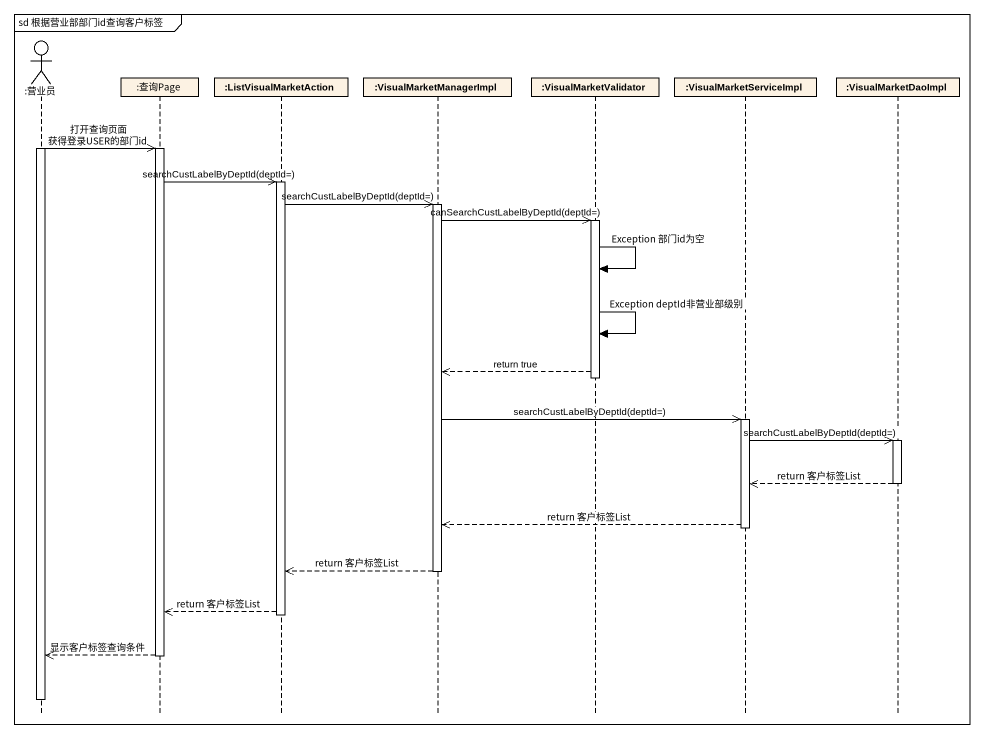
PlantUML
@startuml
mainframe sd 根据营业部部门id查询客户标签
hide footbox
actor ":营业员" as 营业员
participant ":查询Page" as 查询Page
participant ":ListVisualMarketAction" as ListVisualMarketAction
participant ":VisualMarketManagerImpl" as VisualMarketManagerImpl
participant ":VisualMarketValidator" as VisualMarketValidator
participant ":VisualMarketServiceImpl" as VisualMarketServiceImpl
participant ":VisualMarketDaoImpl" as VisualMarketDaoImpl

activate 营业员
营业员 ->> 查询Page : 打开查询页面 获得登录USER的部门id
activate 查询Page
查询Page ->> ListVisualMarketAction : searchCustLabelByDeptId(deptId=)
activate ListVisualMarketAction
ListVisualMarketAction ->> VisualMarketManagerImpl : searchCustLabelByDeptId(deptId=)
activate VisualMarketManagerImpl
VisualMarketManagerImpl ->> VisualMarketValidator : canSearchCustLabelByDeptId(deptId=)
activate VisualMarketValidator
VisualMarketValidator -> VisualMarketValidator : Exception 部门id为空
VisualMarketValidator -> VisualMarketValidator : Exception deptId非营业部级别
VisualMarketValidator -->> VisualMarketManagerImpl : return true
deactivate VisualMarketValidator
VisualMarketManagerImpl ->> VisualMarketServiceImpl : searchCustLabelByDeptId(deptId=)
activate VisualMarketServiceImpl
VisualMarketServiceImpl ->> VisualMarketDaoImpl : searchCustLabelByDeptId(deptId=)
activate VisualMarketDaoImpl
VisualMarketDaoImpl -->> VisualMarketServiceImpl : return 客户标签List
deactivate VisualMarketDaoImpl
VisualMarketServiceImpl -->> VisualMarketManagerImpl : return 客户标签List
deactivate VisualMarketServiceImpl
VisualMarketManagerImpl -->> ListVisualMarketAction : return 客户标签List
deactivate VisualMarketManagerImpl
ListVisualMarketAction -->> 查询Page : return 客户标签List
deactivate ListVisualMarketAction
查询Page -->> 营业员 : 显示客户标签查询条件
deactivate 查询Page
deactivate 营业员
@enduml
